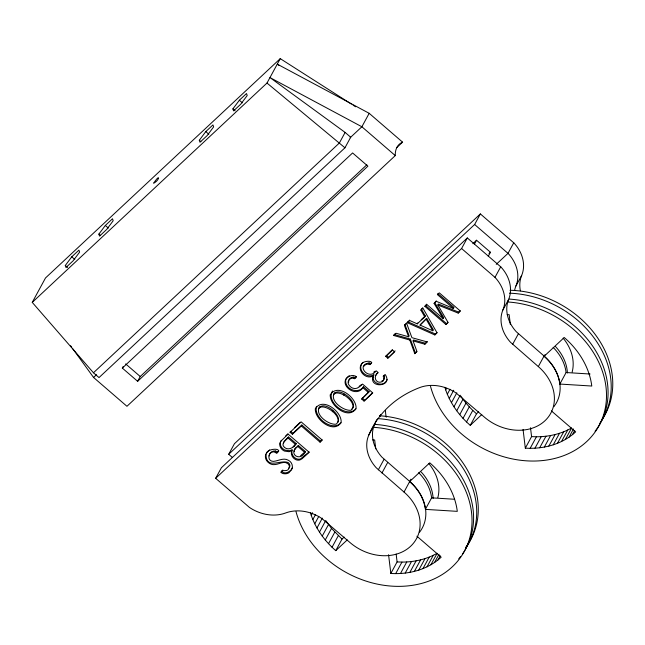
<?xml version="1.0" encoding="UTF-8"?>
<svg xmlns="http://www.w3.org/2000/svg" width="645" height="645" viewBox="0 0 645 645"><rect width="100%" height="100%" fill="white"/><g stroke="black" fill="none" stroke-linecap="round" stroke-linejoin="round"><path stroke-width="0.97" d="M283.429 443.639L283.824 441.89L288.541 437.02L296.232 443.663C293.999 447.42 288.492 450.871 284.518 447.453C280.003 443.558 286.533 439.963 288.541 437.02M294.249 451.484L294.322 450.234M265.974 454.548C266.32 470.197 280.978 459.038 288.363 462.683A4.338 3.507 28.5 0 1 289.645 466.988L288.484 468.528M280.39 442.276A7.619 6.16 28.5 0 0 280.744 445.768A7.417 5.999 28.5 0 0 284.913 450.089L289.549 450.75L292.096 449.839C290.145 453.177 291.975 457.652 295.273 459.385A5.499 4.45 28.5 0 0 300.014 459.901L301.989 458.805L309.205 452.306L288.122 434.101L280.833 441.261M292.096 449.839C291.113 453.161 292.774 456.805 295.789 458.426A5.499 4.45 28.5 0 0 300.538 458.942L309.084 451.951M269.078 455.959C269.191 452.919 272.529 450.42 275.48 451.04C278.551 451.46 276.834 454.628 274.955 452.008C268.32 450.404 266.159 461.304 273.448 461.393C278.398 460.965 283.598 457.345 288.42 460.312C292.685 462.36 294.039 468.552 289.887 471.479C288.541 475.462 276.979 473.898 282.849 470.012M345.825 379.534C344.051 388.701 357.878 394.925 363.417 386.774L369.109 391.684L361.724 399.061L364.046 401.069L372.778 392.91L362.546 384.073C359.91 386.532 356.572 389.919 352.654 388.121A7.039 5.692 28.5 0 1 348.155 383.219C347.429 380.405 350.59 377.68 353.299 378.107C354.411 379.889 357.991 376.648 355.435 376.1C352.097 374.447 348.098 376.237 346.034 379.083M361.023 365.296C359.072 372.125 367.811 378.454 373.882 374.826C369.738 383.098 384.073 388.387 387.145 379.518M318.549 409.091C322.814 398.86 342.6 415.291 337.843 422.419M333.465 395.151C337.472 384.476 360.2 403.036 351.581 409.269M376.801 419.548A125.993 101.926 28.5 0 0 374.35 424.878L368.609 435.448L367.577 438.503A36.692 29.686 28.5 0 0 376.204 467.738L404.028 492.054A44.9 36.322 28.5 0 1 410.599 546.291A44.9 36.322 28.5 0 1 350.001 542.534L321.863 518.515A36.692 29.686 28.5 0 0 285.638 512.969A36.692 29.686 28.5 0 1 249.422 507.413L215.656 478.3L221.396 467.738L467.327 237.949L501.044 267.111A36.692 29.686 28.5 0 1 508.639 299.401A36.692 29.686 28.5 0 0 516.242 331.699L544.058 356.016A44.9 36.322 28.5 0 1 555.256 404.77M374.35 424.878L373.318 427.933A36.692 29.686 28.5 0 0 381.945 457.168L409.769 481.484A44.9 36.322 28.5 0 1 419.572 532.181M316.461 406.334C313.381 417.452 332.111 432.142 341.076 422.846M373.882 374.826C366.312 388.75 394.014 387.46 385.186 374.527C381.203 375.979 387.153 381.55 379.8 382.267C374.439 382.219 373.737 374.769 378.244 372.633L376.14 370.819C369.198 381.195 355.137 365.038 369.093 362.942C371.415 363.07 369.916 365.836 368.569 363.901L365.804 364.433L363.578 366.473M375.753 375.535L377.494 372.858M266.796 452.742C262.45 458.135 268.868 465.634 274.947 464.561C279.164 464.303 283.953 460.546 287.839 463.65A4.338 3.507 28.5 0 1 289.129 467.947C287.517 472.914 282.752 468.641 280.857 472.35M281.357 440.301L279.865 443.236A7.619 6.16 28.5 0 0 280.22 446.727A7.417 5.999 28.5 0 0 284.389 451.049L289.025 451.71L291.58 450.799M72.941 348.977L93.565 377.462L126.952 406.294L395.272 155.598L361.877 126.767L269.965 77.569L345.123 132.419L350.686 137.224L344.954 147.794L99.016 377.575L93.452 372.77L32.25 302.384L45.505 277.963L280.252 58.639L351.388 104.071M32.25 302.384L266.99 83.052L280.252 58.639M122.332 368.093L352.597 152.954L367.9 166.168L137.635 381.308L122.332 368.093L123.195 366.497M137.635 381.308L140.239 376.511L366.828 164.798M345.123 132.419L339.383 142.988L93.452 372.77M278.89 65.298L277.269 64.121L369.182 113.31L361.877 126.767L350.122 137.756M232.49 457.555L228.701 454.282L234.441 443.712L480.372 213.93L514.081 243.092A36.692 29.686 28.5 0 1 521.684 275.383A36.692 29.686 28.5 0 0 520.394 290.831M274.955 452.008L275.48 451.04M290.073 432.271L290.597 431.312L292.919 433.319L292.403 434.279L290.073 432.271L301.183 421.894L322.266 440.108L320.057 442.172L301.296 425.966L301.82 425.007L320.581 441.204L320.057 442.172M286.461 439.438L286.985 438.471M293.04 446.977L296.232 443.663M294.072 446.155L294.588 445.195M295.031 449.186L295.483 448.162M297.829 446.453L298.345 445.493L305.399 451.581C300.264 462.844 287.243 453.322 297.829 446.453L304.875 452.54M319.194 407.729C325.838 403.383 344.011 417.734 336.142 424.168C329.014 425.305 313.889 414.598 319.718 406.761M334.11 393.789C340.753 389.451 358.934 403.802 351.065 410.228C343.93 411.373 328.813 400.658 334.634 392.829M332.32 411.752L332.844 410.792M343.64 395.143L344.164 394.176M353.299 378.107L353.823 377.148L354.847 377.68L354.46 378.76M368.569 363.901L369.093 362.942M349.292 375.688C336.311 383.944 356.878 399.553 363.417 386.774M427.224 341.568L425.41 343.261L413.614 339.971L413.09 340.931L416.976 351.614L414.775 353.67L409.817 340.028L393.668 335.481L395.377 333.409M361.724 399.061L369.109 391.684M385.718 356.371L392.499 350.033L394.603 351.847L387.822 358.193L385.718 356.371L392.345 349.703M393.668 335.481L396.046 333.263L408.624 336.779L404.415 325.443L406.608 322.919M364.046 401.069L372.576 392.628M387.822 358.193L395.127 350.888M407.317 322.726L409.704 320.5L417.267 323.863L424.749 316.872L420.871 310.06L422.918 308.157L437.052 332.86L434.819 334.94L407.317 322.726L409.631 320.097M383.106 376.228C385.299 373.713 384.976 381.276 381.848 380.945M420.871 310.06L422.757 307.826M347.268 539.889L335.755 550.637C324.798 541.131 315.937 528.997 311.221 515.202L312.559 512.735M460.175 310.777L458.732 312.124L438.398 304.037L437.874 304.996L448.098 322.532L445.961 324.532L424.87 306.327L426.7 304.15M408.624 336.779L409.14 335.819L404.939 324.483M417.267 323.863L417.783 322.903M409.817 340.028L410.341 339.068L394.192 334.521M312.841 519.523L315.526 514.589M420.024 325.072L426.708 318.348L433.319 329.788L432.795 330.756L420.024 325.072L426.708 318.348M215.656 478.3L461.586 248.519L467.327 237.949M228.701 454.282L474.631 224.5L480.372 213.93M424.749 316.872L425.273 315.913L421.395 309.1M453.435 308.439L437.423 294.604L437.939 293.644L454.016 307.423L453.435 308.439L436.31 301.328L434.093 303.4L443.155 318.598L426.829 304.496L424.87 306.327M434.093 303.4L436.278 300.884M314.76 523.796L318.791 516.379M316.977 527.989L322.347 518.104M414.775 353.67L416.767 351.34M474.365 244.229L476.534 240.23L490.45 252.243L488.273 256.25M319.469 532.093L325.733 520.555L331.522 528.416L342.019 539.107L335.755 550.637M413.09 340.931L424.886 344.22L425.41 343.261M322.234 536.084L328.499 524.554M443.107 318.654L443.679 317.638L434.617 302.44M434.819 334.94L437.012 332.417M325.265 539.954L331.522 528.416M445.961 324.532L447.904 322.242M328.531 543.679L334.795 532.149M437.874 304.996L458.208 313.091L458.732 312.124M332.038 547.242L338.294 535.713M378.317 469.858L384.057 459.288M381.961 472.995L387.701 462.433M368.609 435.448A125.993 101.926 28.5 0 1 419.935 387.492A36.692 29.686 28.5 0 1 456.152 393.047L484.298 417.057A44.9 36.322 28.5 0 0 544.888 420.822A44.9 36.322 28.5 0 0 538.325 366.586L510.501 342.269A36.692 29.686 28.5 0 1 502.898 309.971A36.692 29.686 28.5 0 0 495.304 277.681L494.981 277.358L500.714 266.788M513.759 242.762L508.018 253.332L496.239 264.345M481.75 414.574L470.245 425.329C459.28 415.823 450.42 403.681 445.703 389.894L446.598 388.25M447.324 394.216L450.008 389.274M449.251 398.481L453.717 390.249M451.46 402.673L456.829 392.789M404.028 492.054L410.954 479.162M502.898 309.971L508.639 299.401M514.549 290.581A36.692 29.686 28.5 0 1 515.944 285.953L521.684 275.383M453.959 406.777L460.216 395.248M456.725 410.768L462.981 399.239L460.772 396.046M459.748 414.638L466.004 403.109L462.981 399.239M463.021 418.363L469.278 406.834L466.004 403.109M466.52 421.935L472.785 410.405L469.278 406.834M512.614 344.382L518.354 333.812M470.245 425.329L476.502 413.8L478.663 411.784M418.686 472.712A44.642 36.12 28.5 0 1 431.618 497.843L425.353 509.373L457.297 511.356C454.927 492.345 444.074 475.196 429.755 462.812L409.615 481.63A44.642 36.12 28.5 0 1 421.209 496.166M416.904 536.213L441.18 557.183C427.788 569.664 408.817 574.614 390.838 573.453L397.094 561.924L396.143 554.039M395.691 573.615L401.956 562.085C414.171 562.101 426.506 559.36 437.149 553.249L430.892 564.778M400.497 573.486L406.753 561.956M405.221 573.074L411.486 561.545M409.857 572.381L416.114 560.844M414.372 571.397L420.629 559.868M418.75 570.148L425.007 558.618M422.975 568.616L429.231 557.087M427.022 566.826L433.287 555.297M538.325 366.586L544.058 356.016M544.098 356.322L564.238 337.504C578.557 349.88 589.409 367.037 591.788 386.041L559.844 384.057A44.642 36.12 28.5 0 0 544.098 356.322L544.993 354.669M434.545 562.48L439.019 554.249M437.979 559.949L440.221 555.829M559.844 384.057L566.1 372.528A44.642 36.12 28.5 0 0 553.168 347.397M551.386 410.905L575.663 431.868C562.271 444.349 543.3 449.307 525.32 448.146L531.577 436.617L530.504 427.74M530.182 448.299L536.438 436.77C548.653 436.794 560.989 434.045 571.631 427.941L565.375 439.471M534.979 448.178L541.244 436.649M539.704 447.767L545.968 436.23M544.34 447.066L550.596 435.536M548.855 446.09L555.111 434.561M553.233 444.832L559.489 433.303M557.457 443.309L563.714 431.779M561.513 441.519L567.769 429.989M569.027 437.173L573.502 428.933M572.462 434.633L574.703 430.513M292.507 467.819C290.516 471.705 285.187 474.913 281.373 471.39M65.29 265.498L71.764 256.823L78.924 250.131L79.617 252.114L73.143 260.782L65.975 267.473L65.29 265.498L67.556 267.457M98.862 234.127L105.337 225.46L112.496 218.76L113.189 220.743L106.715 229.418L99.556 236.11L98.862 234.127L100.378 235.433M199.313 140.279L205.787 131.604L212.947 124.912L213.632 126.896L207.166 135.563L199.998 142.255L199.313 140.279L200.821 141.586M232.885 108.908L239.359 100.233L246.519 93.541L247.212 95.525L240.738 104.192L233.571 110.884L232.885 108.908L235.151 110.867M355.992 408.906C347.042 418.702 325.604 401.908 332.514 390.999M267.336 452.129L269.666 449.887M266.28 453.701C266.699 448.299 283.873 447.42 276.826 453.169M363.054 362.466C355.169 368.682 365.489 380.727 373.358 375.785M361.297 364.812C361.603 360.305 376.293 359.926 369.924 364.683M294.934 448.928L298.345 445.493M93.565 377.462L96.508 374.713M396.691 147.641L402.577 142.15L369.182 113.31M472.858 243.665L476.534 240.23M285.735 435.851L287.912 433.819M294.765 427.417L300.312 422.233M404.415 325.443L406.64 323.355L411.921 337.682L427.304 341.963L424.886 344.22M437.423 294.604L439.285 292.854L460.377 311.067L458.208 313.091M292.919 433.319L301.82 425.007M292.403 434.279L301.296 425.966M354.984 377.801L356.338 376.535M370.44 363.716L371.794 362.45M488.975 253.622L490.45 252.243M277.35 452.209L278.825 450.839M421.185 319.726L425.273 315.913M305.399 451.581L300.651 455.636M320.581 441.204L322.048 439.834M342.019 539.107L344.172 537.091M359.104 386.363L361.514 384.565M373.697 372.173L374.987 371.27M353.823 377.148C351.114 376.72 347.953 379.445 348.679 382.259M507.22 314.623L509.163 314.687L510.356 324.548M531.577 436.617L536.438 436.77M372.729 439.93L374.672 439.995L375.753 448.872M397.094 561.924L401.956 562.085M566.1 372.528L590.062 374.019M431.618 497.843L454.58 499.262M407.842 321.766L435.343 333.981M353.089 105.151L355.629 106.772M266.99 83.052L344.954 147.794M474.631 224.5L508.349 253.662A36.692 29.686 28.5 0 1 515.944 285.953M461.586 248.519L494.981 277.358M239.359 100.233L242.383 102.845M425.394 305.367L446.477 323.572M205.787 131.604L208.811 134.216M386.234 355.411L388.338 357.233M362.893 387.734L368.585 392.652M362.248 398.102L364.57 400.11M105.337 225.46L108.36 228.064M288.017 437.979L295.708 444.623M71.764 256.823L74.788 259.435M125.662 363.917L140.239 376.511M472.785 410.405L476.502 413.8M70.587 345.728L71.764 347.349M426.192 319.315L432.795 330.756M410.341 339.068L415.299 352.71M444.913 387.282L445.703 389.894M310.43 512.59L311.221 515.202M523.055 429.409L525.32 448.146M388.564 554.716L390.838 573.453M395.272 155.598A34.225 19.423 46.9 0 1 402.577 142.15M380.252 416.057A36.692 29.686 28.5 0 1 380.623 414.477M428.844 463.61A44.9 36.322 28.5 0 1 437.858 497.553M421.225 472.035A44.9 36.322 28.5 0 1 433.118 498.44M386.291 417.154A36.692 29.686 28.5 0 1 385.5 410.397M563.133 338.133A44.9 36.322 28.5 0 1 572.155 372.076M555.514 346.558A44.9 36.322 28.5 0 1 567.407 372.963M554.813 405.423A44.9 36.322 28.5 0 1 553.87 406.705M509.413 293.185A93.009 75.247 28.5 0 1 594.843 338.988A93.009 75.247 28.5 0 1 601.076 421.483M600.527 422.306A93.009 75.247 28.5 0 1 599.39 423.918M510.018 290.274A93.009 75.247 28.5 0 1 596.794 336.658A93.009 75.247 28.5 0 1 601.535 420.234M509.187 299.087A93.009 75.247 28.5 0 1 594.15 348.332A93.009 75.247 28.5 0 1 595.077 431.263M507.623 301.973A93.009 75.247 28.5 0 1 605.486 383.453A93.009 75.247 28.5 0 1 534.56 461.038A93.009 75.247 28.5 0 1 430.505 386.323M377.833 418.629A93.009 75.247 28.5 0 1 461.844 466.44A93.009 75.247 28.5 0 1 465.48 548.427M379.397 415.751A93.009 75.247 28.5 0 1 464.045 464.521A93.009 75.247 28.5 0 1 465.884 547.145M374.705 424.394A93.009 75.247 28.5 0 1 458.708 472.204A93.009 75.247 28.5 0 1 462.352 554.192M460.586 556.579A93.009 75.247 28.5 0 1 458.708 558.876M373.132 427.28A93.009 75.247 28.5 0 1 471.003 508.768A93.009 75.247 28.5 0 1 400.077 586.353A93.009 75.247 28.5 0 1 296.015 511.63M421.612 496.972A44.642 36.12 28.5 0 1 425.249 508.534M315.316 408.89C314.72 419.782 334.175 434.432 341.173 422.209C341.777 411.325 322.315 396.675 315.316 408.89M330.24 394.95C329.635 405.842 349.098 420.492 356.096 408.269C356.701 397.385 337.23 382.735 330.24 394.95M153.8 183.059C159.38 180.681 160.758 172.336 153.8 183.059"/></g></svg>
